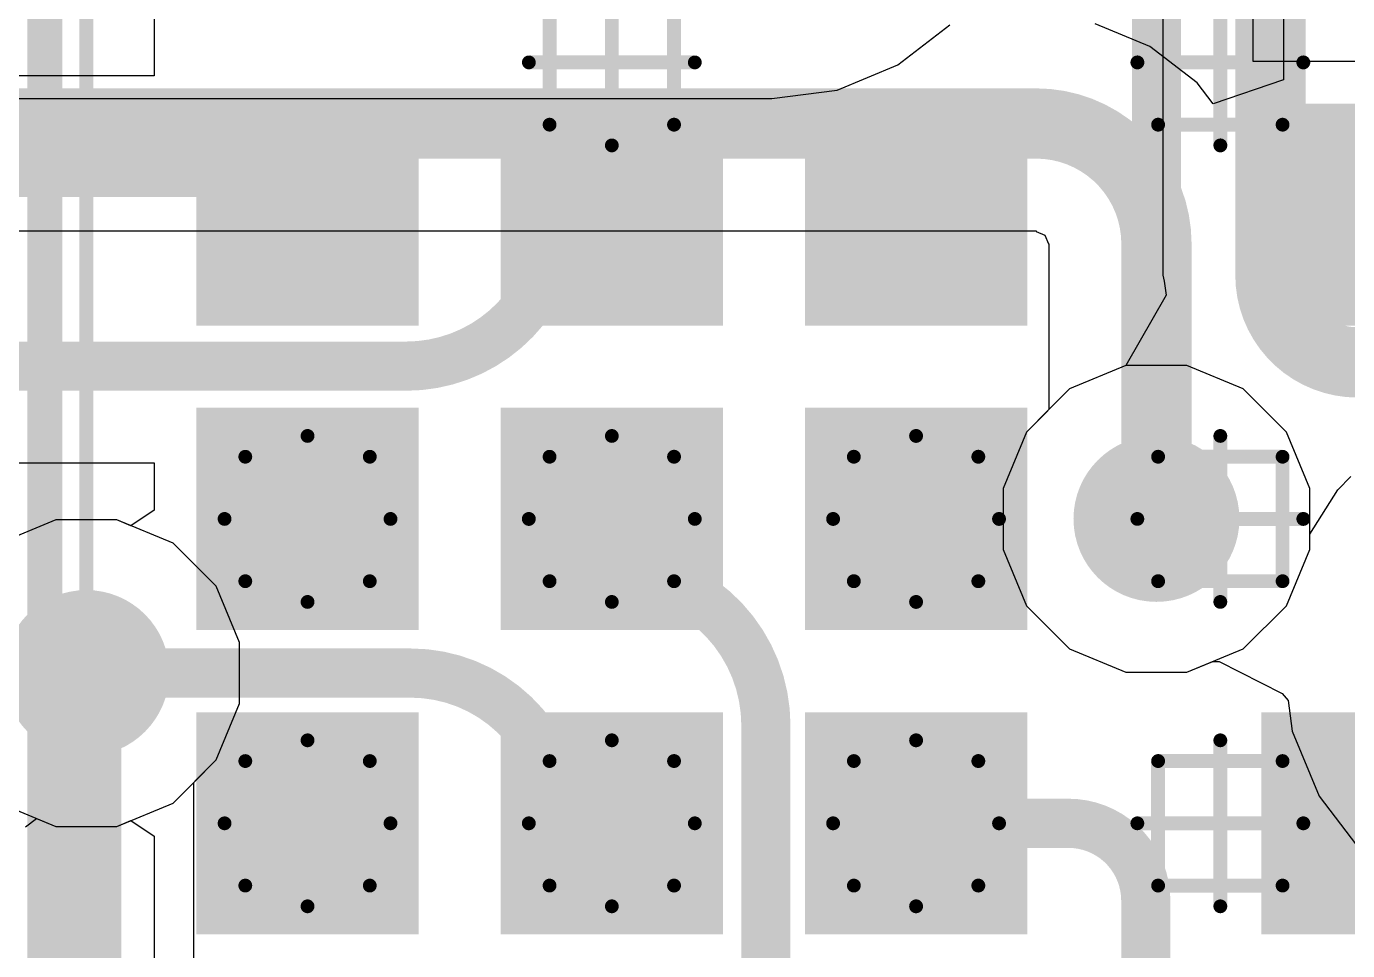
# Model space of a CAD drawing. Header units: inches. Extents: x -0.01 to 2.44, y -0.01 to 2.26.
# Drawn here: x 1.5567 to 1.7447, y 0.2133 to 0.3448 of the extents above; entities that cross this region are included whole.
import ezdxf

# ---------------------------------------------------------------- set-up
doc = ezdxf.new("R2010")
doc.units = ezdxf.units.IN
doc.header["$MEASUREMENT"] = 0
for name, color, linetype in [('Bottom Layer', 5, 'Continuous'), ('GROUND', 16, 'Continuous'), ('POWER', 76, 'Continuous'), ('SIGNAL1', 90, 'Continuous'), ('SIGNAL2', 156, 'Continuous'), ('Top 3D Body', 76, 'Continuous'), ('Top Assembly', 56, 'Continuous'), ('Top Component Center', 56, 'Continuous'), ('Top Layer', 1, 'Continuous'), ('Top Overlay', 2, 'Continuous'), ('Top Paste', 8, 'Continuous'), ('Top Solder', 216, 'Continuous'), ('Via Holes', 16, 'Continuous')]:
    doc.layers.add(name, color=color, linetype=linetype)

# ---------------------------------------------------------------- blocks, each defined once
blk = doc.blocks.new('NORA_B120_00B_28')
at = {"layer": 'Top Layer'}
for points in [[(0.03346, 0.11811), (0.00984, 0.11811), (0.00984, 0.14173), (0.03346, 0.14173)], [(0.09843, 0.11811), (0.0748, 0.11811), (0.0748, 0.14173), (0.09843, 0.14173)], [(0.14173, 0.11811), (0.11811, 0.11811), (0.11811, 0.14173), (0.14173, 0.14173)], [(0.18504, 0.11811), (0.16142, 0.11811), (0.16142, 0.14173), (0.18504, 0.14173)], [(0.09843, 0.0748), (0.0748, 0.0748), (0.0748, 0.09843), (0.09843, 0.09843)], [(0.14173, 0.0748), (0.11811, 0.0748), (0.11811, 0.09843), (0.14173, 0.09843)], [(0.18504, 0.0748), (0.16142, 0.0748), (0.16142, 0.09843), (0.18504, 0.09843)], [(0.03346, 0.0315), (0.00984, 0.0315), (0.00984, 0.05512), (0.03346, 0.05512)], [(0.09843, 0.0315), (0.0748, 0.0315), (0.0748, 0.05512), (0.09843, 0.05512)], [(0.14173, 0.0315), (0.11811, 0.0315), (0.11811, 0.05512), (0.14173, 0.05512)], [(0.18504, 0.0315), (0.16142, 0.0315), (0.16142, 0.05512), (0.18504, 0.05512)]]:
    blk.add_hatch(color=1, dxfattribs=at).paths.add_polyline_path(points)
at = {"layer": 'Top Paste'}
for points in [[(0.03346, 0.11811), (0.00984, 0.11811), (0.00984, 0.14173), (0.03346, 0.14173)], [(0.09843, 0.11811), (0.0748, 0.11811), (0.0748, 0.14173), (0.09843, 0.14173)], [(0.14173, 0.11811), (0.11811, 0.11811), (0.11811, 0.14173), (0.14173, 0.14173)], [(0.18504, 0.11811), (0.16142, 0.11811), (0.16142, 0.14173), (0.18504, 0.14173)], [(0.09843, 0.0748), (0.0748, 0.0748), (0.0748, 0.09843), (0.09843, 0.09843)], [(0.14173, 0.0748), (0.11811, 0.0748), (0.11811, 0.09843), (0.14173, 0.09843)], [(0.18504, 0.0748), (0.16142, 0.0748), (0.16142, 0.09843), (0.18504, 0.09843)], [(0.03346, 0.0315), (0.00984, 0.0315), (0.00984, 0.05512), (0.03346, 0.05512)], [(0.09843, 0.0315), (0.0748, 0.0315), (0.0748, 0.05512), (0.09843, 0.05512)], [(0.14173, 0.0315), (0.11811, 0.0315), (0.11811, 0.05512), (0.14173, 0.05512)], [(0.18504, 0.0315), (0.16142, 0.0315), (0.16142, 0.05512), (0.18504, 0.05512)]]:
    blk.add_hatch(color=8, dxfattribs=at).paths.add_polyline_path(points)
at = {"layer": 'Top Solder'}
for points in [[(0.03746, 0.11411), (0.00584, 0.11411), (0.00584, 0.14573), (0.03746, 0.14573)], [(0.10243, 0.11411), (0.0708, 0.11411), (0.0708, 0.14573), (0.10243, 0.14573)], [(0.14573, 0.11411), (0.11411, 0.11411), (0.11411, 0.14573), (0.14573, 0.14573)], [(0.18904, 0.11411), (0.15742, 0.11411), (0.15742, 0.14573), (0.18904, 0.14573)], [(0.10243, 0.0708), (0.0708, 0.0708), (0.0708, 0.10243), (0.10243, 0.10243)], [(0.14573, 0.0708), (0.11411, 0.0708), (0.11411, 0.10243), (0.14573, 0.10243)], [(0.18904, 0.0708), (0.15742, 0.0708), (0.15742, 0.10243), (0.18904, 0.10243)], [(0.03746, 0.0275), (0.00584, 0.0275), (0.00584, 0.05912), (0.03746, 0.05912)], [(0.10243, 0.0275), (0.0708, 0.0275), (0.0708, 0.05912), (0.10243, 0.05912)], [(0.14573, 0.0275), (0.11411, 0.0275), (0.11411, 0.05912), (0.14573, 0.05912)], [(0.18904, 0.0275), (0.15742, 0.0275), (0.15742, 0.05912), (0.18904, 0.05912)]]:
    blk.add_hatch(color=216, dxfattribs=at).paths.add_polyline_path(points)
at = {"layer": 'Top 3D Body'}
blk.add_lwpolyline([(0.20472, 0.31693, 0.00197, 0.00197, 0), (0.20472, -0.24606, 0.00197, 0.00197, 0)], format="xyseb", dxfattribs=at)
at = {"layer": 'Top Assembly'}
for points in [[(0.05217, 0.13878, 0.00197, 0.00197, 0), (0.03445, 0.13878, 0.00197, 0.00197, 0)], [(0.03445, 0.13878, 0.00197, 0.00197, 0), (0.03445, 0.12106, 0.00197, 0.00197, 0)], [(0.05217, 0.13878, 0.00197, 0.00197, 0), (0.05217, 0.12106, 0.00197, 0.00197, 0)], [(0.09547, 0.13878, 0.00197, 0.00197, 0), (0.07776, 0.13878, 0.00197, 0.00197, 0)], [(0.07776, 0.13878, 0.00197, 0.00197, 0), (0.07776, 0.12106, 0.00197, 0.00197, 0)], [(0.09547, 0.13878, 0.00197, 0.00197, 0), (0.09547, 0.12106, 0.00197, 0.00197, 0)], [(0.12106, 0.13878, 0.00197, 0.00197, 0), (0.12106, 0.12106, 0.00197, 0.00197, 0)], [(0.13878, 0.13878, 0.00197, 0.00197, 0), (0.12106, 0.13878, 0.00197, 0.00197, 0)], [(0.13878, 0.13878, 0.00197, 0.00197, 0), (0.13878, 0.12106, 0.00197, 0.00197, 0)], [(0.16437, 0.13878, 0.00197, 0.00197, 0), (0.16437, 0.12106, 0.00197, 0.00197, 0)], [(0.18209, 0.13878, 0.00197, 0.00197, 0), (0.16437, 0.13878, 0.00197, 0.00197, 0)], [(0.18209, 0.13878, 0.00197, 0.00197, 0), (0.18209, 0.12106, 0.00197, 0.00197, 0)], [(0.05217, 0.12106, 0.00197, 0.00197, 0), (0.03445, 0.12106, 0.00197, 0.00197, 0)], [(0.09547, 0.12106, 0.00197, 0.00197, 0), (0.07776, 0.12106, 0.00197, 0.00197, 0)], [(0.13878, 0.12106, 0.00197, 0.00197, 0), (0.12106, 0.12106, 0.00197, 0.00197, 0)], [(0.18209, 0.12106, 0.00197, 0.00197, 0), (0.16437, 0.12106, 0.00197, 0.00197, 0)], [(0.03445, 0.09547, 0.00197, 0.00197, 0), (0.03445, 0.07776, 0.00197, 0.00197, 0)], [(0.05217, 0.09547, 0.00197, 0.00197, 0), (0.03445, 0.09547, 0.00197, 0.00197, 0)], [(0.05217, 0.09547, 0.00197, 0.00197, 0), (0.05217, 0.07776, 0.00197, 0.00197, 0)], [(0.09547, 0.09547, 0.00197, 0.00197, 0), (0.07776, 0.09547, 0.00197, 0.00197, 0)], [(0.07776, 0.09547, 0.00197, 0.00197, 0), (0.07776, 0.07776, 0.00197, 0.00197, 0)], [(0.09547, 0.09547, 0.00197, 0.00197, 0), (0.09547, 0.07776, 0.00197, 0.00197, 0)], [(0.12106, 0.09547, 0.00197, 0.00197, 0), (0.12106, 0.07776, 0.00197, 0.00197, 0)], [(0.13878, 0.09547, 0.00197, 0.00197, 0), (0.12106, 0.09547, 0.00197, 0.00197, 0)], [(0.13878, 0.09547, 0.00197, 0.00197, 0), (0.13878, 0.07776, 0.00197, 0.00197, 0)], [(0.18209, 0.09547, 0.00197, 0.00197, 0), (0.16437, 0.09547, 0.00197, 0.00197, 0)], [(0.16437, 0.09547, 0.00197, 0.00197, 0), (0.16437, 0.07776, 0.00197, 0.00197, 0)], [(0.18209, 0.09547, 0.00197, 0.00197, 0), (0.18209, 0.07776, 0.00197, 0.00197, 0)], [(0.05217, 0.07776, 0.00197, 0.00197, 0), (0.03445, 0.07776, 0.00197, 0.00197, 0)], [(0.09547, 0.07776, 0.00197, 0.00197, 0), (0.07776, 0.07776, 0.00197, 0.00197, 0)], [(0.13878, 0.07776, 0.00197, 0.00197, 0), (0.12106, 0.07776, 0.00197, 0.00197, 0)], [(0.18209, 0.07776, 0.00197, 0.00197, 0), (0.16437, 0.07776, 0.00197, 0.00197, 0)], [(0.03445, 0.03051, 0.00197, 0.00197, 0), (0.03445, 0.01279, 0.00197, 0.00197, 0)], [(0.05217, 0.03051, 0.00197, 0.00197, 0), (0.03445, 0.03051, 0.00197, 0.00197, 0)], [(0.05217, 0.03051, 0.00197, 0.00197, 0), (0.05217, 0.01279, 0.00197, 0.00197, 0)], [(0.12106, 0.03051, 0.00197, 0.00197, 0), (0.12106, 0.01279, 0.00197, 0.00197, 0)], [(0.13878, 0.03051, 0.00197, 0.00197, 0), (0.12106, 0.03051, 0.00197, 0.00197, 0)], [(0.13878, 0.03051, 0.00197, 0.00197, 0), (0.13878, 0.01279, 0.00197, 0.00197, 0)]]:
    blk.add_lwpolyline(points, format="xyseb", dxfattribs=at)
for points in [[(0.03396, 0.13878, 0.000984, 0.000984, 1), (0.03494, 0.13878, 0.000984, 0.000984, 1)], [(0.03396, 0.13878, 0.000984, 0.000984, 1), (0.03494, 0.13878, 0.000984, 0.000984, 1)], [(0.05167, 0.13878, 0.000984, 0.000984, 1), (0.05266, 0.13878, 0.000984, 0.000984, 1)], [(0.05167, 0.13878, 0.000984, 0.000984, 1), (0.05266, 0.13878, 0.000984, 0.000984, 1)], [(0.07726, 0.13878, 0.000984, 0.000984, 1), (0.07825, 0.13878, 0.000984, 0.000984, 1)], [(0.07726, 0.13878, 0.000984, 0.000984, 1), (0.07825, 0.13878, 0.000984, 0.000984, 1)], [(0.09498, 0.13878, 0.000984, 0.000984, 1), (0.09596, 0.13878, 0.000984, 0.000984, 1)], [(0.09498, 0.13878, 0.000984, 0.000984, 1), (0.09596, 0.13878, 0.000984, 0.000984, 1)], [(0.12057, 0.13878, 0.000984, 0.000984, 1), (0.12156, 0.13878, 0.000984, 0.000984, 1)], [(0.12057, 0.13878, 0.000984, 0.000984, 1), (0.12156, 0.13878, 0.000984, 0.000984, 1)], [(0.13829, 0.13878, 0.000984, 0.000984, 1), (0.13927, 0.13878, 0.000984, 0.000984, 1)], [(0.13829, 0.13878, 0.000984, 0.000984, 1), (0.13927, 0.13878, 0.000984, 0.000984, 1)], [(0.16388, 0.13878, 0.000984, 0.000984, 1), (0.16486, 0.13878, 0.000984, 0.000984, 1)], [(0.16388, 0.13878, 0.000984, 0.000984, 1), (0.16486, 0.13878, 0.000984, 0.000984, 1)], [(0.1816, 0.13878, 0.000984, 0.000984, 1), (0.18258, 0.13878, 0.000984, 0.000984, 1)], [(0.1816, 0.13878, 0.000984, 0.000984, 1), (0.18258, 0.13878, 0.000984, 0.000984, 1)], [(0.03396, 0.12106, 0.000984, 0.000984, 1), (0.03494, 0.12106, 0.000984, 0.000984, 1)], [(0.03396, 0.12106, 0.000984, 0.000984, 1), (0.03494, 0.12106, 0.000984, 0.000984, 1)], [(0.05167, 0.12106, 0.000984, 0.000984, 1), (0.05266, 0.12106, 0.000984, 0.000984, 1)], [(0.05167, 0.12106, 0.000984, 0.000984, 1), (0.05266, 0.12106, 0.000984, 0.000984, 1)], [(0.07726, 0.12106, 0.000984, 0.000984, 1), (0.07825, 0.12106, 0.000984, 0.000984, 1)], [(0.07726, 0.12106, 0.000984, 0.000984, 1), (0.07825, 0.12106, 0.000984, 0.000984, 1)], [(0.09498, 0.12106, 0.000984, 0.000984, 1), (0.09596, 0.12106, 0.000984, 0.000984, 1)], [(0.09498, 0.12106, 0.000984, 0.000984, 1), (0.09596, 0.12106, 0.000984, 0.000984, 1)], [(0.12057, 0.12106, 0.000984, 0.000984, 1), (0.12156, 0.12106, 0.000984, 0.000984, 1)], [(0.12057, 0.12106, 0.000984, 0.000984, 1), (0.12156, 0.12106, 0.000984, 0.000984, 1)], [(0.13829, 0.12106, 0.000984, 0.000984, 1), (0.13927, 0.12106, 0.000984, 0.000984, 1)], [(0.13829, 0.12106, 0.000984, 0.000984, 1), (0.13927, 0.12106, 0.000984, 0.000984, 1)], [(0.16388, 0.12106, 0.000984, 0.000984, 1), (0.16486, 0.12106, 0.000984, 0.000984, 1)], [(0.16388, 0.12106, 0.000984, 0.000984, 1), (0.16486, 0.12106, 0.000984, 0.000984, 1)], [(0.1816, 0.12106, 0.000984, 0.000984, 1), (0.18258, 0.12106, 0.000984, 0.000984, 1)], [(0.1816, 0.12106, 0.000984, 0.000984, 1), (0.18258, 0.12106, 0.000984, 0.000984, 1)], [(0.03396, 0.09547, 0.000984, 0.000984, 1), (0.03494, 0.09547, 0.000984, 0.000984, 1)], [(0.03396, 0.09547, 0.000984, 0.000984, 1), (0.03494, 0.09547, 0.000984, 0.000984, 1)], [(0.05167, 0.09547, 0.000984, 0.000984, 1), (0.05266, 0.09547, 0.000984, 0.000984, 1)], [(0.05167, 0.09547, 0.000984, 0.000984, 1), (0.05266, 0.09547, 0.000984, 0.000984, 1)], [(0.07726, 0.09547, 0.000984, 0.000984, 1), (0.07825, 0.09547, 0.000984, 0.000984, 1)], [(0.07726, 0.09547, 0.000984, 0.000984, 1), (0.07825, 0.09547, 0.000984, 0.000984, 1)], [(0.09498, 0.09547, 0.000984, 0.000984, 1), (0.09597, 0.09547, 0.000984, 0.000984, 1)], [(0.09498, 0.09547, 0.000984, 0.000984, 1), (0.09597, 0.09547, 0.000984, 0.000984, 1)], [(0.12057, 0.09547, 0.000984, 0.000984, 1), (0.12156, 0.09547, 0.000984, 0.000984, 1)], [(0.12057, 0.09547, 0.000984, 0.000984, 1), (0.12156, 0.09547, 0.000984, 0.000984, 1)], [(0.13829, 0.09547, 0.000984, 0.000984, 1), (0.13927, 0.09547, 0.000984, 0.000984, 1)], [(0.13829, 0.09547, 0.000984, 0.000984, 1), (0.13927, 0.09547, 0.000984, 0.000984, 1)], [(0.16388, 0.09547, 0.000984, 0.000984, 1), (0.16486, 0.09547, 0.000984, 0.000984, 1)], [(0.16388, 0.09547, 0.000984, 0.000984, 1), (0.16486, 0.09547, 0.000984, 0.000984, 1)], [(0.1816, 0.09547, 0.000984, 0.000984, 1), (0.18258, 0.09547, 0.000984, 0.000984, 1)], [(0.1816, 0.09547, 0.000984, 0.000984, 1), (0.18258, 0.09547, 0.000984, 0.000984, 1)], [(0.03396, 0.07776, 0.000984, 0.000984, 1), (0.03494, 0.07776, 0.000984, 0.000984, 1)], [(0.03396, 0.07776, 0.000984, 0.000984, 1), (0.03494, 0.07776, 0.000984, 0.000984, 1)], [(0.05167, 0.07776, 0.000984, 0.000984, 1), (0.05266, 0.07776, 0.000984, 0.000984, 1)], [(0.05167, 0.07776, 0.000984, 0.000984, 1), (0.05266, 0.07776, 0.000984, 0.000984, 1)], [(0.07726, 0.07776, 0.000984, 0.000984, 1), (0.07825, 0.07776, 0.000984, 0.000984, 1)], [(0.07726, 0.07776, 0.000984, 0.000984, 1), (0.07825, 0.07776, 0.000984, 0.000984, 1)], [(0.09498, 0.07776, 0.000984, 0.000984, 1), (0.09597, 0.07776, 0.000984, 0.000984, 1)], [(0.09498, 0.07776, 0.000984, 0.000984, 1), (0.09597, 0.07776, 0.000984, 0.000984, 1)], [(0.12057, 0.07776, 0.000984, 0.000984, 1), (0.12156, 0.07776, 0.000984, 0.000984, 1)], [(0.12057, 0.07776, 0.000984, 0.000984, 1), (0.12156, 0.07776, 0.000984, 0.000984, 1)], [(0.13829, 0.07776, 0.000984, 0.000984, 1), (0.13927, 0.07776, 0.000984, 0.000984, 1)], [(0.13829, 0.07776, 0.000984, 0.000984, 1), (0.13927, 0.07776, 0.000984, 0.000984, 1)], [(0.16388, 0.07776, 0.000984, 0.000984, 1), (0.16486, 0.07776, 0.000984, 0.000984, 1)], [(0.16388, 0.07776, 0.000984, 0.000984, 1), (0.16486, 0.07776, 0.000984, 0.000984, 1)], [(0.1816, 0.07776, 0.000984, 0.000984, 1), (0.18258, 0.07776, 0.000984, 0.000984, 1)], [(0.1816, 0.07776, 0.000984, 0.000984, 1), (0.18258, 0.07776, 0.000984, 0.000984, 1)], [(0.03396, 0.03051, 0.000984, 0.000984, 1), (0.03494, 0.03051, 0.000984, 0.000984, 1)], [(0.03396, 0.03051, 0.000984, 0.000984, 1), (0.03494, 0.03051, 0.000984, 0.000984, 1)], [(0.05167, 0.03051, 0.000984, 0.000984, 1), (0.05266, 0.03051, 0.000984, 0.000984, 1)], [(0.05167, 0.03051, 0.000984, 0.000984, 1), (0.05266, 0.03051, 0.000984, 0.000984, 1)], [(0.12057, 0.03051, 0.000984, 0.000984, 1), (0.12156, 0.03051, 0.000984, 0.000984, 1)], [(0.12057, 0.03051, 0.000984, 0.000984, 1), (0.12156, 0.03051, 0.000984, 0.000984, 1)], [(0.13829, 0.03051, 0.000984, 0.000984, 1), (0.13927, 0.03051, 0.000984, 0.000984, 1)], [(0.13829, 0.03051, 0.000984, 0.000984, 1), (0.13927, 0.03051, 0.000984, 0.000984, 1)]]:
    blk.add_lwpolyline(points, format="xyseb", close=True, dxfattribs=at)
at = {"layer": 'Top Component Center'}
for points in [[(0.04331, 0.14173, 0.00197, 0.00197, 0), (0.04331, 0.11811, 0.00197, 0.00197, 0)], [(0.08661, 0.14173, 0.00197, 0.00197, 0), (0.08661, 0.11811, 0.00197, 0.00197, 0)], [(0.12992, 0.14173, 0.00197, 0.00197, 0), (0.12992, 0.11811, 0.00197, 0.00197, 0)], [(0.17323, 0.14173, 0.00197, 0.00197, 0), (0.17323, 0.11811, 0.00197, 0.00197, 0)], [(0.03445, 0.13878, 0.00197, 0.00197, 0), (0.03445, 0.12106, 0.00197, 0.00197, 0)], [(0.05217, 0.13878, 0.00197, 0.00197, 0), (0.03445, 0.13878, 0.00197, 0.00197, 0)], [(0.05217, 0.13878, 0.00197, 0.00197, 0), (0.05217, 0.12106, 0.00197, 0.00197, 0)], [(0.07776, 0.13878, 0.00197, 0.00197, 0), (0.07776, 0.12106, 0.00197, 0.00197, 0)], [(0.09547, 0.13878, 0.00197, 0.00197, 0), (0.07776, 0.13878, 0.00197, 0.00197, 0)], [(0.09547, 0.13878, 0.00197, 0.00197, 0), (0.09547, 0.12106, 0.00197, 0.00197, 0)], [(0.12106, 0.13878, 0.00197, 0.00197, 0), (0.12106, 0.12106, 0.00197, 0.00197, 0)], [(0.13878, 0.13878, 0.00197, 0.00197, 0), (0.12106, 0.13878, 0.00197, 0.00197, 0)], [(0.13878, 0.13878, 0.00197, 0.00197, 0), (0.13878, 0.12106, 0.00197, 0.00197, 0)], [(0.18209, 0.13878, 0.00197, 0.00197, 0), (0.16437, 0.13878, 0.00197, 0.00197, 0)], [(0.16437, 0.13878, 0.00197, 0.00197, 0), (0.16437, 0.12106, 0.00197, 0.00197, 0)], [(0.18209, 0.13878, 0.00197, 0.00197, 0), (0.18209, 0.12106, 0.00197, 0.00197, 0)], [(0.05512, 0.12992, 0.00197, 0.00197, 0), (0.0315, 0.12992, 0.00197, 0.00197, 0)], [(0.09843, 0.12992, 0.00197, 0.00197, 0), (0.0748, 0.12992, 0.00197, 0.00197, 0)], [(0.14173, 0.12992, 0.00197, 0.00197, 0), (0.11811, 0.12992, 0.00197, 0.00197, 0)], [(0.18504, 0.12992, 0.00197, 0.00197, 0), (0.16142, 0.12992, 0.00197, 0.00197, 0)], [(0.05217, 0.12106, 0.00197, 0.00197, 0), (0.03445, 0.12106, 0.00197, 0.00197, 0)], [(0.09547, 0.12106, 0.00197, 0.00197, 0), (0.07776, 0.12106, 0.00197, 0.00197, 0)], [(0.13878, 0.12106, 0.00197, 0.00197, 0), (0.12106, 0.12106, 0.00197, 0.00197, 0)], [(0.18209, 0.12106, 0.00197, 0.00197, 0), (0.16437, 0.12106, 0.00197, 0.00197, 0)], [(0.04331, 0.09842, 0.00197, 0.00197, 0), (0.04331, 0.0748, 0.00197, 0.00197, 0)], [(0.08661, 0.09842, 0.00197, 0.00197, 0), (0.08661, 0.0748, 0.00197, 0.00197, 0)], [(0.12992, 0.09842, 0.00197, 0.00197, 0), (0.12992, 0.0748, 0.00197, 0.00197, 0)], [(0.17323, 0.09842, 0.00197, 0.00197, 0), (0.17323, 0.0748, 0.00197, 0.00197, 0)], [(0.03445, 0.09547, 0.00197, 0.00197, 0), (0.03445, 0.07776, 0.00197, 0.00197, 0)], [(0.05217, 0.09547, 0.00197, 0.00197, 0), (0.03445, 0.09547, 0.00197, 0.00197, 0)], [(0.05217, 0.09547, 0.00197, 0.00197, 0), (0.05217, 0.07776, 0.00197, 0.00197, 0)], [(0.07776, 0.09547, 0.00197, 0.00197, 0), (0.07776, 0.07776, 0.00197, 0.00197, 0)], [(0.09547, 0.09547, 0.00197, 0.00197, 0), (0.07776, 0.09547, 0.00197, 0.00197, 0)], [(0.09547, 0.09547, 0.00197, 0.00197, 0), (0.09547, 0.07776, 0.00197, 0.00197, 0)], [(0.12106, 0.09547, 0.00197, 0.00197, 0), (0.12106, 0.07776, 0.00197, 0.00197, 0)], [(0.13878, 0.09547, 0.00197, 0.00197, 0), (0.12106, 0.09547, 0.00197, 0.00197, 0)], [(0.13878, 0.09547, 0.00197, 0.00197, 0), (0.13878, 0.07776, 0.00197, 0.00197, 0)], [(0.16437, 0.09547, 0.00197, 0.00197, 0), (0.16437, 0.07776, 0.00197, 0.00197, 0)], [(0.18209, 0.09547, 0.00197, 0.00197, 0), (0.16437, 0.09547, 0.00197, 0.00197, 0)], [(0.18209, 0.09547, 0.00197, 0.00197, 0), (0.18209, 0.07776, 0.00197, 0.00197, 0)], [(0.05512, 0.08661, 0.00197, 0.00197, 0), (0.0315, 0.08661, 0.00197, 0.00197, 0)], [(0.09843, 0.08661, 0.00197, 0.00197, 0), (0.0748, 0.08661, 0.00197, 0.00197, 0)], [(0.14173, 0.08661, 0.00197, 0.00197, 0), (0.11811, 0.08661, 0.00197, 0.00197, 0)], [(0.18504, 0.08661, 0.00197, 0.00197, 0), (0.16142, 0.08661, 0.00197, 0.00197, 0)], [(0.05217, 0.07776, 0.00197, 0.00197, 0), (0.03445, 0.07776, 0.00197, 0.00197, 0)], [(0.09547, 0.07776, 0.00197, 0.00197, 0), (0.07776, 0.07776, 0.00197, 0.00197, 0)], [(0.13878, 0.07776, 0.00197, 0.00197, 0), (0.12106, 0.07776, 0.00197, 0.00197, 0)], [(0.18209, 0.07776, 0.00197, 0.00197, 0), (0.16437, 0.07776, 0.00197, 0.00197, 0)], [(0.04331, 0.03346, 0.00197, 0.00197, 0), (0.04331, 0.00984, 0.00197, 0.00197, 0)], [(0.12992, 0.03346, 0.00197, 0.00197, 0), (0.12992, 0.00984, 0.00197, 0.00197, 0)], [(0.03445, 0.03051, 0.00197, 0.00197, 0), (0.03445, 0.01279, 0.00197, 0.00197, 0)], [(0.05216, 0.03051, 0.00197, 0.00197, 0), (0.03445, 0.03051, 0.00197, 0.00197, 0)], [(0.05216, 0.03051, 0.00197, 0.00197, 0), (0.05216, 0.01279, 0.00197, 0.00197, 0)], [(0.12106, 0.03051, 0.00197, 0.00197, 0), (0.12106, 0.01279, 0.00197, 0.00197, 0)], [(0.13878, 0.03051, 0.00197, 0.00197, 0), (0.12106, 0.03051, 0.00197, 0.00197, 0)], [(0.13878, 0.03051, 0.00197, 0.00197, 0), (0.13878, 0.01279, 0.00197, 0.00197, 0)], [(0.05512, 0.02165, 0.00197, 0.00197, 0), (0.03149, 0.02165, 0.00197, 0.00197, 0)], [(0.14173, 0.02165, 0.00197, 0.00197, 0), (0.11811, 0.02165, 0.00197, 0.00197, 0)]]:
    blk.add_lwpolyline(points, format="xyseb", dxfattribs=at)
for points in [[(0.04282, 0.14173, 0.000984, 0.000984, 1), (0.0438, 0.14173, 0.000984, 0.000984, 1)], [(0.08612, 0.14173, 0.000984, 0.000984, 1), (0.08711, 0.14173, 0.000984, 0.000984, 1)], [(0.12943, 0.14173, 0.000984, 0.000984, 1), (0.13041, 0.14173, 0.000984, 0.000984, 1)], [(0.17274, 0.14173, 0.000984, 0.000984, 1), (0.17372, 0.14173, 0.000984, 0.000984, 1)], [(0.03396, 0.13878, 0.000984, 0.000984, 1), (0.03494, 0.13878, 0.000984, 0.000984, 1)], [(0.03396, 0.13878, 0.000984, 0.000984, 1), (0.03494, 0.13878, 0.000984, 0.000984, 1)], [(0.05167, 0.13878, 0.000984, 0.000984, 1), (0.05266, 0.13878, 0.000984, 0.000984, 1)], [(0.05167, 0.13878, 0.000984, 0.000984, 1), (0.05266, 0.13878, 0.000984, 0.000984, 1)], [(0.07726, 0.13878, 0.000984, 0.000984, 1), (0.07825, 0.13878, 0.000984, 0.000984, 1)], [(0.07726, 0.13878, 0.000984, 0.000984, 1), (0.07825, 0.13878, 0.000984, 0.000984, 1)], [(0.09498, 0.13878, 0.000984, 0.000984, 1), (0.09596, 0.13878, 0.000984, 0.000984, 1)], [(0.09498, 0.13878, 0.000984, 0.000984, 1), (0.09596, 0.13878, 0.000984, 0.000984, 1)], [(0.12057, 0.13878, 0.000984, 0.000984, 1), (0.12156, 0.13878, 0.000984, 0.000984, 1)], [(0.12057, 0.13878, 0.000984, 0.000984, 1), (0.12156, 0.13878, 0.000984, 0.000984, 1)], [(0.13829, 0.13878, 0.000984, 0.000984, 1), (0.13927, 0.13878, 0.000984, 0.000984, 1)], [(0.13829, 0.13878, 0.000984, 0.000984, 1), (0.13927, 0.13878, 0.000984, 0.000984, 1)], [(0.16388, 0.13878, 0.000984, 0.000984, 1), (0.16486, 0.13878, 0.000984, 0.000984, 1)], [(0.16388, 0.13878, 0.000984, 0.000984, 1), (0.16486, 0.13878, 0.000984, 0.000984, 1)], [(0.1816, 0.13878, 0.000984, 0.000984, 1), (0.18258, 0.13878, 0.000984, 0.000984, 1)], [(0.1816, 0.13878, 0.000984, 0.000984, 1), (0.18258, 0.13878, 0.000984, 0.000984, 1)], [(0.031, 0.12992, 0.000984, 0.000984, 1), (0.03199, 0.12992, 0.000984, 0.000984, 1)], [(0.05463, 0.12992, 0.000984, 0.000984, 1), (0.05561, 0.12992, 0.000984, 0.000984, 1)], [(0.07431, 0.12992, 0.000984, 0.000984, 1), (0.0753, 0.12992, 0.000984, 0.000984, 1)], [(0.09793, 0.12992, 0.000984, 0.000984, 1), (0.09892, 0.12992, 0.000984, 0.000984, 1)], [(0.11762, 0.12992, 0.000984, 0.000984, 1), (0.1186, 0.12992, 0.000984, 0.000984, 1)], [(0.14124, 0.12992, 0.000984, 0.000984, 1), (0.14223, 0.12992, 0.000984, 0.000984, 1)], [(0.16093, 0.12992, 0.000984, 0.000984, 1), (0.16191, 0.12992, 0.000984, 0.000984, 1)], [(0.18455, 0.12992, 0.000984, 0.000984, 1), (0.18553, 0.12992, 0.000984, 0.000984, 1)], [(0.03396, 0.12106, 0.000984, 0.000984, 1), (0.03494, 0.12106, 0.000984, 0.000984, 1)], [(0.03396, 0.12106, 0.000984, 0.000984, 1), (0.03494, 0.12106, 0.000984, 0.000984, 1)], [(0.05167, 0.12106, 0.000984, 0.000984, 1), (0.05266, 0.12106, 0.000984, 0.000984, 1)], [(0.05167, 0.12106, 0.000984, 0.000984, 1), (0.05266, 0.12106, 0.000984, 0.000984, 1)], [(0.07726, 0.12106, 0.000984, 0.000984, 1), (0.07825, 0.12106, 0.000984, 0.000984, 1)], [(0.07726, 0.12106, 0.000984, 0.000984, 1), (0.07825, 0.12106, 0.000984, 0.000984, 1)], [(0.09498, 0.12106, 0.000984, 0.000984, 1), (0.09596, 0.12106, 0.000984, 0.000984, 1)], [(0.09498, 0.12106, 0.000984, 0.000984, 1), (0.09596, 0.12106, 0.000984, 0.000984, 1)], [(0.12057, 0.12106, 0.000984, 0.000984, 1), (0.12156, 0.12106, 0.000984, 0.000984, 1)], [(0.12057, 0.12106, 0.000984, 0.000984, 1), (0.12156, 0.12106, 0.000984, 0.000984, 1)], [(0.13829, 0.12106, 0.000984, 0.000984, 1), (0.13927, 0.12106, 0.000984, 0.000984, 1)], [(0.13829, 0.12106, 0.000984, 0.000984, 1), (0.13927, 0.12106, 0.000984, 0.000984, 1)], [(0.16388, 0.12106, 0.000984, 0.000984, 1), (0.16486, 0.12106, 0.000984, 0.000984, 1)], [(0.16388, 0.12106, 0.000984, 0.000984, 1), (0.16486, 0.12106, 0.000984, 0.000984, 1)], [(0.1816, 0.12106, 0.000984, 0.000984, 1), (0.18258, 0.12106, 0.000984, 0.000984, 1)], [(0.1816, 0.12106, 0.000984, 0.000984, 1), (0.18258, 0.12106, 0.000984, 0.000984, 1)], [(0.04282, 0.11811, 0.000984, 0.000984, 1), (0.0438, 0.11811, 0.000984, 0.000984, 1)], [(0.08612, 0.11811, 0.000984, 0.000984, 1), (0.08711, 0.11811, 0.000984, 0.000984, 1)], [(0.12943, 0.11811, 0.000984, 0.000984, 1), (0.13041, 0.11811, 0.000984, 0.000984, 1)], [(0.17274, 0.11811, 0.000984, 0.000984, 1), (0.17372, 0.11811, 0.000984, 0.000984, 1)], [(0.04282, 0.09842, 0.000984, 0.000984, 1), (0.0438, 0.09842, 0.000984, 0.000984, 1)], [(0.08612, 0.09842, 0.000984, 0.000984, 1), (0.08711, 0.09842, 0.000984, 0.000984, 1)], [(0.12943, 0.09842, 0.000984, 0.000984, 1), (0.13041, 0.09842, 0.000984, 0.000984, 1)], [(0.17274, 0.09842, 0.000984, 0.000984, 1), (0.17372, 0.09842, 0.000984, 0.000984, 1)], [(0.03396, 0.09547, 0.000984, 0.000984, 1), (0.03494, 0.09547, 0.000984, 0.000984, 1)], [(0.03396, 0.09547, 0.000984, 0.000984, 1), (0.03494, 0.09547, 0.000984, 0.000984, 1)], [(0.05167, 0.09547, 0.000984, 0.000984, 1), (0.05266, 0.09547, 0.000984, 0.000984, 1)], [(0.05167, 0.09547, 0.000984, 0.000984, 1), (0.05266, 0.09547, 0.000984, 0.000984, 1)], [(0.07726, 0.09547, 0.000984, 0.000984, 1), (0.07825, 0.09547, 0.000984, 0.000984, 1)], [(0.07726, 0.09547, 0.000984, 0.000984, 1), (0.07825, 0.09547, 0.000984, 0.000984, 1)], [(0.09498, 0.09547, 0.000984, 0.000984, 1), (0.09597, 0.09547, 0.000984, 0.000984, 1)], [(0.09498, 0.09547, 0.000984, 0.000984, 1), (0.09597, 0.09547, 0.000984, 0.000984, 1)], [(0.12057, 0.09547, 0.000984, 0.000984, 1), (0.12156, 0.09547, 0.000984, 0.000984, 1)], [(0.12057, 0.09547, 0.000984, 0.000984, 1), (0.12156, 0.09547, 0.000984, 0.000984, 1)], [(0.13829, 0.09547, 0.000984, 0.000984, 1), (0.13927, 0.09547, 0.000984, 0.000984, 1)], [(0.13829, 0.09547, 0.000984, 0.000984, 1), (0.13927, 0.09547, 0.000984, 0.000984, 1)], [(0.16388, 0.09547, 0.000984, 0.000984, 1), (0.16486, 0.09547, 0.000984, 0.000984, 1)], [(0.16388, 0.09547, 0.000984, 0.000984, 1), (0.16486, 0.09547, 0.000984, 0.000984, 1)], [(0.1816, 0.09547, 0.000984, 0.000984, 1), (0.18258, 0.09547, 0.000984, 0.000984, 1)], [(0.1816, 0.09547, 0.000984, 0.000984, 1), (0.18258, 0.09547, 0.000984, 0.000984, 1)], [(0.031, 0.08661, 0.000984, 0.000984, 1), (0.03199, 0.08661, 0.000984, 0.000984, 1)], [(0.05463, 0.08661, 0.000984, 0.000984, 1), (0.05561, 0.08661, 0.000984, 0.000984, 1)], [(0.07431, 0.08661, 0.000984, 0.000984, 1), (0.0753, 0.08661, 0.000984, 0.000984, 1)], [(0.09793, 0.08661, 0.000984, 0.000984, 1), (0.09892, 0.08661, 0.000984, 0.000984, 1)], [(0.11762, 0.08661, 0.000984, 0.000984, 1), (0.1186, 0.08661, 0.000984, 0.000984, 1)], [(0.14124, 0.08661, 0.000984, 0.000984, 1), (0.14223, 0.08661, 0.000984, 0.000984, 1)], [(0.16093, 0.08661, 0.000984, 0.000984, 1), (0.16191, 0.08661, 0.000984, 0.000984, 1)], [(0.18455, 0.08661, 0.000984, 0.000984, 1), (0.18553, 0.08661, 0.000984, 0.000984, 1)], [(0.03396, 0.07776, 0.000984, 0.000984, 1), (0.03494, 0.07776, 0.000984, 0.000984, 1)], [(0.03396, 0.07776, 0.000984, 0.000984, 1), (0.03494, 0.07776, 0.000984, 0.000984, 1)], [(0.05167, 0.07776, 0.000984, 0.000984, 1), (0.05266, 0.07776, 0.000984, 0.000984, 1)], [(0.05167, 0.07776, 0.000984, 0.000984, 1), (0.05266, 0.07776, 0.000984, 0.000984, 1)], [(0.07726, 0.07776, 0.000984, 0.000984, 1), (0.07825, 0.07776, 0.000984, 0.000984, 1)], [(0.07726, 0.07776, 0.000984, 0.000984, 1), (0.07825, 0.07776, 0.000984, 0.000984, 1)], [(0.09498, 0.07776, 0.000984, 0.000984, 1), (0.09597, 0.07776, 0.000984, 0.000984, 1)], [(0.09498, 0.07776, 0.000984, 0.000984, 1), (0.09597, 0.07776, 0.000984, 0.000984, 1)], [(0.12057, 0.07776, 0.000984, 0.000984, 1), (0.12156, 0.07776, 0.000984, 0.000984, 1)], [(0.12057, 0.07776, 0.000984, 0.000984, 1), (0.12156, 0.07776, 0.000984, 0.000984, 1)], [(0.13829, 0.07776, 0.000984, 0.000984, 1), (0.13927, 0.07776, 0.000984, 0.000984, 1)], [(0.13829, 0.07776, 0.000984, 0.000984, 1), (0.13927, 0.07776, 0.000984, 0.000984, 1)], [(0.16388, 0.07776, 0.000984, 0.000984, 1), (0.16486, 0.07776, 0.000984, 0.000984, 1)], [(0.16388, 0.07776, 0.000984, 0.000984, 1), (0.16486, 0.07776, 0.000984, 0.000984, 1)], [(0.1816, 0.07776, 0.000984, 0.000984, 1), (0.18258, 0.07776, 0.000984, 0.000984, 1)], [(0.1816, 0.07776, 0.000984, 0.000984, 1), (0.18258, 0.07776, 0.000984, 0.000984, 1)], [(0.04282, 0.0748, 0.000984, 0.000984, 1), (0.0438, 0.0748, 0.000984, 0.000984, 1)], [(0.08612, 0.0748, 0.000984, 0.000984, 1), (0.08711, 0.0748, 0.000984, 0.000984, 1)], [(0.12943, 0.0748, 0.000984, 0.000984, 1), (0.13041, 0.0748, 0.000984, 0.000984, 1)], [(0.17274, 0.0748, 0.000984, 0.000984, 1), (0.17372, 0.0748, 0.000984, 0.000984, 1)], [(0.04281, 0.03346, 0.000984, 0.000984, 1), (0.0438, 0.03346, 0.000984, 0.000984, 1)], [(0.12943, 0.03346, 0.000984, 0.000984, 1), (0.13041, 0.03346, 0.000984, 0.000984, 1)], [(0.03396, 0.03051, 0.000984, 0.000984, 1), (0.03494, 0.03051, 0.000984, 0.000984, 1)], [(0.03396, 0.03051, 0.000984, 0.000984, 1), (0.03494, 0.03051, 0.000984, 0.000984, 1)], [(0.05167, 0.03051, 0.000984, 0.000984, 1), (0.05266, 0.03051, 0.000984, 0.000984, 1)], [(0.05167, 0.03051, 0.000984, 0.000984, 1), (0.05266, 0.03051, 0.000984, 0.000984, 1)], [(0.12057, 0.03051, 0.000984, 0.000984, 1), (0.12156, 0.03051, 0.000984, 0.000984, 1)], [(0.12057, 0.03051, 0.000984, 0.000984, 1), (0.12156, 0.03051, 0.000984, 0.000984, 1)], [(0.13829, 0.03051, 0.000984, 0.000984, 1), (0.13927, 0.03051, 0.000984, 0.000984, 1)], [(0.13829, 0.03051, 0.000984, 0.000984, 1), (0.13927, 0.03051, 0.000984, 0.000984, 1)], [(0.031, 0.02165, 0.000984, 0.000984, 1), (0.03199, 0.02165, 0.000984, 0.000984, 1)], [(0.05462, 0.02165, 0.000984, 0.000984, 1), (0.05561, 0.02165, 0.000984, 0.000984, 1)], [(0.11762, 0.02165, 0.000984, 0.000984, 1), (0.1186, 0.02165, 0.000984, 0.000984, 1)], [(0.14124, 0.02165, 0.000984, 0.000984, 1), (0.14222, 0.02165, 0.000984, 0.000984, 1)]]:
    blk.add_lwpolyline(points, format="xyseb", close=True, dxfattribs=at)
at = {"layer": 'Top Overlay'}
blk.add_lwpolyline([(0.21063, 0.31693, 0.005, 0.005, 0), (0.21063, -0.25197, 0.005, 0.005, 0)], format="xyseb", dxfattribs=at)

msp = doc.modelspace()

# ---------------------------------------------------------------- hatches: boundary and pattern name
at = {"layer": 'Bottom Layer'}
h = msp.add_hatch(color=5, dxfattribs=at)
edge = h.paths.add_edge_path()
edge.add_arc((1.71752, 0.27474), 0.01181, 0, 360)
h = msp.add_hatch(color=5, dxfattribs=at)
edge = h.paths.add_edge_path()
edge.add_arc((1.5652, 0.2528), 0.01181, 0, 360)
at = {"layer": 'GROUND'}
h = msp.add_hatch(color=16, dxfattribs=at)
edge = h.paths.add_edge_path()
edge.add_arc((1.71752, 0.27474), 0.01181, 0, 360)
h = msp.add_hatch(color=16, dxfattribs=at)
edge = h.paths.add_edge_path()
edge.add_arc((1.5652, 0.2528), 0.01181, 0, 360)
at = {"layer": 'POWER'}
h = msp.add_hatch(color=76, dxfattribs=at)
edge = h.paths.add_edge_path()
edge.add_arc((1.71752, 0.27474), 0.01181, 0, 360)
h = msp.add_hatch(color=76, dxfattribs=at)
edge = h.paths.add_edge_path()
edge.add_arc((1.5652, 0.2528), 0.01181, 0, 360)
at = {"layer": 'SIGNAL1'}
h = msp.add_hatch(color=90, dxfattribs=at)
edge = h.paths.add_edge_path()
edge.add_arc((1.71752, 0.27474), 0.01181, 0, 360)
h = msp.add_hatch(color=90, dxfattribs=at)
edge = h.paths.add_edge_path()
edge.add_arc((1.5652, 0.2528), 0.01181, 0, 360)
at = {"layer": 'SIGNAL2'}
h = msp.add_hatch(color=156, dxfattribs=at)
edge = h.paths.add_edge_path()
edge.add_arc((1.71752, 0.27474), 0.01181, 0, 360)
h = msp.add_hatch(color=156, dxfattribs=at)
edge = h.paths.add_edge_path()
edge.add_arc((1.5652, 0.2528), 0.01181, 0, 360)
at = {"layer": 'Top Layer'}
h = msp.add_hatch(color=1, dxfattribs=at)
edge = h.paths.add_edge_path()
edge.add_arc((1.71752, 0.27474), 0.01181, 0, 360)
h = msp.add_hatch(color=1, dxfattribs=at)
edge = h.paths.add_edge_path()
edge.add_arc((1.5652, 0.2528), 0.01181, 0, 360)
at = {"layer": 'Via Holes'}
h = msp.add_hatch(color=7, dxfattribs=at)
edge = h.paths.add_edge_path()
edge.add_arc((1.71752, 0.27474), 0.00591, 0, 360)
h = msp.add_hatch(color=7, dxfattribs=at)
edge = h.paths.add_edge_path()
edge.add_arc((1.5652, 0.2528), 0.00591, 0, 360)

# ---------------------------------------------------------------- linework, layer by layer
at = {"layer": 'Bottom Layer'}
for p, q in [((1.71318, 0.29655), (1.70516, 0.29323)), ((1.72185, 0.29655), (1.71318, 0.29655)), ((1.72987, 0.29323), (1.72185, 0.29655)), ((1.70516, 0.29323), (1.69903, 0.28709)), ((1.73601, 0.28709), (1.72987, 0.29323)), ((1.69903, 0.28709), (1.6957, 0.27908)), ((1.73933, 0.27908), (1.73601, 0.28709)), ((1.6957, 0.27908), (1.6957, 0.2704)), ((1.73933, 0.2704), (1.73933, 0.27908)), ((1.56086, 0.27461), (1.55284, 0.27129)), ((1.56954, 0.27461), (1.56086, 0.27461)), ((1.57755, 0.27129), (1.56954, 0.27461)), ((1.58369, 0.26515), (1.57755, 0.27129)), ((1.6957, 0.2704), (1.69903, 0.26238)), ((1.73601, 0.26238), (1.73933, 0.2704)), ((1.58701, 0.25713), (1.58369, 0.26515)), ((1.69903, 0.26238), (1.70516, 0.25625)), ((1.72987, 0.25625), (1.73601, 0.26238)), ((1.58701, 0.24846), (1.58701, 0.25713)), ((1.70516, 0.25625), (1.71318, 0.25293)), ((1.72185, 0.25293), (1.72987, 0.25625)), ((1.71318, 0.25293), (1.72185, 0.25293)), ((1.58369, 0.24044), (1.58701, 0.24846)), ((1.57755, 0.23431), (1.58369, 0.24044)), ((1.55284, 0.23431), (1.56086, 0.23099)), ((1.56954, 0.23099), (1.57755, 0.23431)), ((1.56086, 0.23099), (1.56954, 0.23099))]:
    msp.add_line(p, q, dxfattribs=at)
at = {"layer": 'GROUND'}
for p, q in [((1.71318, 0.29655), (1.70516, 0.29323)), ((1.72185, 0.29655), (1.71318, 0.29655)), ((1.72987, 0.29323), (1.72185, 0.29655)), ((1.70516, 0.29323), (1.69903, 0.28709)), ((1.73601, 0.28709), (1.72987, 0.29323)), ((1.69903, 0.28709), (1.6957, 0.27908)), ((1.73933, 0.27908), (1.73601, 0.28709)), ((1.6957, 0.27908), (1.6957, 0.2704)), ((1.73933, 0.2704), (1.73933, 0.27908)), ((1.56086, 0.27461), (1.55284, 0.27129)), ((1.56954, 0.27461), (1.56086, 0.27461)), ((1.57755, 0.27129), (1.56954, 0.27461)), ((1.58369, 0.26515), (1.57755, 0.27129)), ((1.6957, 0.2704), (1.69903, 0.26238)), ((1.73601, 0.26238), (1.73933, 0.2704)), ((1.58701, 0.25713), (1.58369, 0.26515)), ((1.69903, 0.26238), (1.70516, 0.25625)), ((1.72987, 0.25625), (1.73601, 0.26238)), ((1.58701, 0.24846), (1.58701, 0.25713)), ((1.70516, 0.25625), (1.71318, 0.25293)), ((1.72185, 0.25293), (1.72987, 0.25625)), ((1.71318, 0.25293), (1.72185, 0.25293)), ((1.58369, 0.24044), (1.58701, 0.24846)), ((1.57755, 0.23431), (1.58369, 0.24044)), ((1.55284, 0.23431), (1.56086, 0.23099)), ((1.56954, 0.23099), (1.57755, 0.23431)), ((1.56086, 0.23099), (1.56954, 0.23099))]:
    msp.add_line(p, q, dxfattribs=at)
at = {"layer": 'POWER'}
for p, q in [((1.71318, 0.29655), (1.70516, 0.29323)), ((1.72185, 0.29655), (1.71318, 0.29655)), ((1.72987, 0.29323), (1.72185, 0.29655)), ((1.70516, 0.29323), (1.69903, 0.28709)), ((1.73601, 0.28709), (1.72987, 0.29323)), ((1.69903, 0.28709), (1.6957, 0.27908)), ((1.73933, 0.27908), (1.73601, 0.28709)), ((1.6957, 0.27908), (1.6957, 0.2704)), ((1.73933, 0.2704), (1.73933, 0.27908)), ((1.56086, 0.27461), (1.55284, 0.27129)), ((1.56954, 0.27461), (1.56086, 0.27461)), ((1.57755, 0.27129), (1.56954, 0.27461)), ((1.58369, 0.26515), (1.57755, 0.27129)), ((1.6957, 0.2704), (1.69903, 0.26238)), ((1.73601, 0.26238), (1.73933, 0.2704)), ((1.58701, 0.25713), (1.58369, 0.26515)), ((1.69903, 0.26238), (1.70516, 0.25625)), ((1.72987, 0.25625), (1.73601, 0.26238)), ((1.58701, 0.24846), (1.58701, 0.25713)), ((1.70516, 0.25625), (1.71318, 0.25293)), ((1.72185, 0.25293), (1.72987, 0.25625)), ((1.71318, 0.25293), (1.72185, 0.25293)), ((1.58369, 0.24044), (1.58701, 0.24846)), ((1.57755, 0.23431), (1.58369, 0.24044)), ((1.56954, 0.23099), (1.57755, 0.23431)), ((1.55656, 0.23093), (1.55813, 0.23212)), ((1.55813, 0.23212), (1.56086, 0.23099)), ((1.56086, 0.23099), (1.56954, 0.23099))]:
    msp.add_line(p, q, dxfattribs=at)
at = {"layer": 'SIGNAL1'}
for p, q in [((1.71845, 0.57647), (1.71845, 0.3094)), ((1.6807, 0.33933), (1.68812, 0.34503)), ((1.67207, 0.33576), (1.6807, 0.33933)), ((1.66279, 0.33454), (1.67207, 0.33576)), ((1.49194, 0.33455), (1.66279, 0.33455)), ((1.66279, 0.33455), (1.66279, 0.33454)), ((1.71845, 0.3094), (1.71862, 0.30854)), ((1.71862, 0.30854), (1.71888, 0.30655)), ((1.71888, 0.30655), (1.71318, 0.29655)), ((1.71318, 0.29655), (1.70516, 0.29323)), ((1.70516, 0.29323), (1.69903, 0.28709)), ((1.69903, 0.28709), (1.6957, 0.27908)), ((1.74335, 0.27885), (1.7452, 0.28075)), ((1.6957, 0.27908), (1.6957, 0.2704)), ((1.73933, 0.27257), (1.74335, 0.27885)), ((1.56086, 0.27461), (1.55284, 0.27129)), ((1.56954, 0.27461), (1.56086, 0.27461)), ((1.57755, 0.27129), (1.56954, 0.27461)), ((1.58369, 0.26515), (1.57755, 0.27129)), ((1.73933, 0.2704), (1.73933, 0.27257)), ((1.6957, 0.2704), (1.69903, 0.26238)), ((1.73601, 0.26238), (1.73933, 0.2704)), ((1.58701, 0.25713), (1.58369, 0.26515)), ((1.69903, 0.26238), (1.70516, 0.25625)), ((1.72987, 0.25625), (1.73601, 0.26238)), ((1.58701, 0.24846), (1.58701, 0.25713)), ((1.70516, 0.25625), (1.71318, 0.25293)), ((1.72185, 0.25293), (1.72987, 0.25625)), ((1.71318, 0.25293), (1.72185, 0.25293)), ((1.58369, 0.24044), (1.58701, 0.24846)), ((1.58049, 0.23724), (1.58369, 0.24044)), ((1.58049, 0.20602), (1.58049, 0.23724))]:
    msp.add_line(p, q, dxfattribs=at)
for points in [[(1.73374, 0.3094, 0.01, 0.01, 0), (1.73374, 1.07674, 0.01, 0.01, 0)], [(1.74614, 0.297, 0.01, 0.01, -0.414214), (1.73374, 0.3094, 0.01, 0.01, 0)], [(1.74614, 0.297, 0.01, 0.01, 0), (1.824, 0.297, 0.01, 0.01, 0)], [(1.5652, 0.20602, 0.01, 0.01, 0), (1.5652, 0.2528, 0.01, 0.01, 0)]]:
    msp.add_lwpolyline(points, format="xyseb", dxfattribs=at)
for points in [[(1.73124, 0.3094, 0.005, 0.005, 1), (1.73624, 0.3094, 0.005, 0.005, 1)], [(1.73124, 0.3094, 0.005, 0.005, 1), (1.73624, 0.3094, 0.005, 0.005, 1)], [(1.74364, 0.297, 0.005, 0.005, 1), (1.74864, 0.297, 0.005, 0.005, 1)], [(1.74364, 0.297, 0.005, 0.005, 1), (1.74864, 0.297, 0.005, 0.005, 1)], [(1.5627, 0.2528, 0.005, 0.005, 1), (1.5677, 0.2528, 0.005, 0.005, 1)]]:
    msp.add_lwpolyline(points, format="xyseb", close=True, dxfattribs=at)
at = {"layer": 'SIGNAL2'}
for p, q in [((1.73558, 0.5959), (1.73558, 0.33722)), ((1.71659, 0.34194), (1.70878, 0.34517)), ((1.7233, 0.33679), (1.71659, 0.34194)), ((1.72558, 0.33382), (1.7233, 0.33679)), ((1.73558, 0.33722), (1.72558, 0.33382)), ((1.49664, 0.31571), (1.70039, 0.31571)), ((1.70039, 0.31571), (1.70039, 0.31563)), ((1.70039, 0.31563), (1.70163, 0.31512)), ((1.70163, 0.31512), (1.70215, 0.31388)), ((1.70215, 0.31388), (1.70222, 0.31388)), ((1.70222, 0.31388), (1.70222, 0.29029)), ((1.70222, 0.29029), (1.69903, 0.28709)), ((1.69903, 0.28709), (1.6957, 0.27908)), ((1.6957, 0.27908), (1.6957, 0.2704)), ((1.56086, 0.27461), (1.55284, 0.27129)), ((1.56954, 0.27461), (1.56086, 0.27461)), ((1.57755, 0.27129), (1.56954, 0.27461)), ((1.58369, 0.26515), (1.57755, 0.27129)), ((1.6957, 0.2704), (1.69903, 0.26238)), ((1.58701, 0.25713), (1.58369, 0.26515)), ((1.69903, 0.26238), (1.70516, 0.25625)), ((1.58701, 0.24846), (1.58701, 0.25713)), ((1.70516, 0.25625), (1.71318, 0.25293)), ((1.72185, 0.25293), (1.72556, 0.25446)), ((1.72556, 0.25446), (1.72644, 0.25446)), ((1.72644, 0.25446), (1.73539, 0.24991)), ((1.71318, 0.25293), (1.72185, 0.25293)), ((1.58369, 0.24044), (1.58701, 0.24846)), ((1.73539, 0.24991), (1.73627, 0.2489)), ((1.73627, 0.2489), (1.73685, 0.24451)), ((1.73685, 0.24451), (1.74068, 0.23526)), ((1.57755, 0.23431), (1.58369, 0.24044)), ((1.74068, 0.23526), (1.74677, 0.22732)), ((1.55284, 0.23431), (1.56086, 0.23099)), ((1.56954, 0.23099), (1.57755, 0.23431)), ((1.56086, 0.23099), (1.56954, 0.23099))]:
    msp.add_line(p, q, dxfattribs=at)
for points in [[(1.19772, 0.331, 0.01, 0.01, 0), (1.70039, 0.331, 0.01, 0.01, 0)], [(1.70039, 0.331, 0.01, 0.01, -0.414214), (1.71752, 0.31388, 0.01, 0.01, 0)], [(1.71752, 0.27474, 0.01, 0.01, 0), (1.71752, 0.31388, 0.01, 0.01, 0)]]:
    msp.add_lwpolyline(points, format="xyseb", dxfattribs=at)
for points in [[(1.69789, 0.331, 0.005, 0.005, 1), (1.70289, 0.331, 0.005, 0.005, 1)], [(1.69789, 0.331, 0.005, 0.005, 1), (1.70289, 0.331, 0.005, 0.005, 1)], [(1.71502, 0.31388, 0.005, 0.005, 1), (1.72002, 0.31388, 0.005, 0.005, 1)], [(1.71502, 0.31388, 0.005, 0.005, 1), (1.72002, 0.31388, 0.005, 0.005, 1)], [(1.71502, 0.27474, 0.005, 0.005, 1), (1.72002, 0.27474, 0.005, 0.005, 1)]]:
    msp.add_lwpolyline(points, format="xyseb", close=True, dxfattribs=at)
at = {"layer": 'Top Layer'}
for p, q in [((1.73128, 0.33984), (1.73128, 0.44004)), ((1.57488, 0.36944), (1.57488, 0.3378)), ((1.80219, 0.33984), (1.73128, 0.33984)), ((1.57488, 0.3378), (1.47803, 0.3378)), ((1.53217, 0.28271), (1.57488, 0.28271)), ((1.57488, 0.28271), (1.57488, 0.27599)), ((1.56086, 0.27461), (1.55284, 0.27129)), ((1.56954, 0.27461), (1.56086, 0.27461)), ((1.57156, 0.27377), (1.56954, 0.27461)), ((1.57488, 0.27599), (1.57156, 0.27377)), ((1.55284, 0.23431), (1.56086, 0.23099)), ((1.56954, 0.23099), (1.57156, 0.23182)), ((1.57156, 0.23182), (1.57488, 0.2296)), ((1.56086, 0.23099), (1.56954, 0.23099)), ((1.57488, 0.2296), (1.57488, 0.20961))]:
    msp.add_line(p, q, dxfattribs=at)
for points in [[(1.71752, 0.27474, 0.007, 0.007, 0), (1.71752, 0.44004, 0.007, 0.007, 0)], [(1.47803, 0.32403, 0.007, 0.007, 0), (1.59069, 0.32403, 0.007, 0.007, 0)], [(1.59069, 0.32403, 0.007, 0.007, 0), (1.59669, 0.31803, 0.007, 0.007, 0)], [(1.63169, 0.30972, 0.007, 0.007, 0), (1.64, 0.31803, 0.007, 0.007, 0)], [(1.62755, 0.30455, 0.007, 0.007, 0), (1.63169, 0.30972, 0.007, 0.007, 0)], [(1.62755, 0.30455, 0.007, 0.007, -0.227676), (1.61072, 0.29647, 0.007, 0.007, 0)], [(1.471, 0.29647, 0.007, 0.007, 0), (1.61072, 0.29647, 0.007, 0.007, 0)], [(1.64, 0.27472, 0.007, 0.007, 0), (1.64831, 0.26641, 0.007, 0.007, 0)], [(1.64831, 0.26641, 0.007, 0.007, 0), (1.65292, 0.26305, 0.007, 0.007, 0)], [(1.65292, 0.26305, 0.007, 0.007, -0.239612), (1.66193, 0.24533, 0.007, 0.007, 0)], [(1.5652, 0.2528, 0.007, 0.007, 0), (1.61136, 0.2528, 0.007, 0.007, 0)], [(1.61136, 0.2528, 0.007, 0.007, -0.242571), (1.62877, 0.24382, 0.007, 0.007, 0)], [(1.66193, 0.0995, 0.007, 0.007, 0), (1.66193, 0.24533, 0.007, 0.007, 0)], [(1.62877, 0.24382, 0.007, 0.007, 0), (1.63169, 0.23973, 0.007, 0.007, 0)], [(1.63169, 0.23973, 0.007, 0.007, 0), (1.64, 0.23142, 0.007, 0.007, 0)], [(1.68331, 0.23142, 0.007, 0.007, 0), (1.705, 0.23142, 0.007, 0.007, 0)], [(1.705, 0.23142, 0.007, 0.007, -0.414214), (1.716, 0.22042, 0.007, 0.007, 0)], [(1.716, 0.164, 0.007, 0.007, 0), (1.716, 0.22042, 0.007, 0.007, 0)]]:
    msp.add_lwpolyline(points, format="xyseb", dxfattribs=at)
for points in [[(1.58894, 0.32403, 0.0035, 0.0035, 1), (1.59244, 0.32403, 0.0035, 0.0035, 1)], [(1.58894, 0.32403, 0.0035, 0.0035, 1), (1.59244, 0.32403, 0.0035, 0.0035, 1)], [(1.59494, 0.31803, 0.0035, 0.0035, 1), (1.59844, 0.31803, 0.0035, 0.0035, 1)], [(1.63825, 0.31803, 0.0035, 0.0035, 1), (1.64175, 0.31803, 0.0035, 0.0035, 1)], [(1.62994, 0.30972, 0.0035, 0.0035, 1), (1.63344, 0.30972, 0.0035, 0.0035, 1)], [(1.62994, 0.30972, 0.0035, 0.0035, 1), (1.63344, 0.30972, 0.0035, 0.0035, 1)], [(1.6258, 0.30455, 0.0035, 0.0035, 1), (1.6293, 0.30455, 0.0035, 0.0035, 1)], [(1.6258, 0.30455, 0.0035, 0.0035, 1), (1.6293, 0.30455, 0.0035, 0.0035, 1)], [(1.60897, 0.29647, 0.0035, 0.0035, 1), (1.61247, 0.29647, 0.0035, 0.0035, 1)], [(1.60897, 0.29647, 0.0035, 0.0035, 1), (1.61247, 0.29647, 0.0035, 0.0035, 1)], [(1.63825, 0.27472, 0.0035, 0.0035, 1), (1.64175, 0.27472, 0.0035, 0.0035, 1)], [(1.71577, 0.27474, 0.0035, 0.0035, 1), (1.71927, 0.27474, 0.0035, 0.0035, 1)], [(1.64656, 0.26641, 0.0035, 0.0035, 1), (1.65006, 0.26641, 0.0035, 0.0035, 1)], [(1.64656, 0.26641, 0.0035, 0.0035, 1), (1.65006, 0.26641, 0.0035, 0.0035, 1)], [(1.65117, 0.26305, 0.0035, 0.0035, 1), (1.65467, 0.26305, 0.0035, 0.0035, 1)], [(1.65117, 0.26305, 0.0035, 0.0035, 1), (1.65467, 0.26305, 0.0035, 0.0035, 1)], [(1.56345, 0.2528, 0.0035, 0.0035, 1), (1.56695, 0.2528, 0.0035, 0.0035, 1)], [(1.60961, 0.2528, 0.0035, 0.0035, 1), (1.61311, 0.2528, 0.0035, 0.0035, 1)], [(1.60961, 0.2528, 0.0035, 0.0035, 1), (1.61311, 0.2528, 0.0035, 0.0035, 1)], [(1.66018, 0.24533, 0.0035, 0.0035, 1), (1.66368, 0.24533, 0.0035, 0.0035, 1)], [(1.66018, 0.24533, 0.0035, 0.0035, 1), (1.66368, 0.24533, 0.0035, 0.0035, 1)], [(1.62702, 0.24382, 0.0035, 0.0035, 1), (1.63052, 0.24382, 0.0035, 0.0035, 1)], [(1.62702, 0.24382, 0.0035, 0.0035, 1), (1.63052, 0.24382, 0.0035, 0.0035, 1)], [(1.62994, 0.23973, 0.0035, 0.0035, 1), (1.63344, 0.23973, 0.0035, 0.0035, 1)], [(1.62994, 0.23973, 0.0035, 0.0035, 1), (1.63344, 0.23973, 0.0035, 0.0035, 1)], [(1.63825, 0.23142, 0.0035, 0.0035, 1), (1.64175, 0.23142, 0.0035, 0.0035, 1)], [(1.68156, 0.23142, 0.0035, 0.0035, 1), (1.68506, 0.23142, 0.0035, 0.0035, 1)], [(1.70325, 0.23142, 0.0035, 0.0035, 1), (1.70675, 0.23142, 0.0035, 0.0035, 1)], [(1.70325, 0.23142, 0.0035, 0.0035, 1), (1.70675, 0.23142, 0.0035, 0.0035, 1)], [(1.71425, 0.22042, 0.0035, 0.0035, 1), (1.71775, 0.22042, 0.0035, 0.0035, 1)], [(1.71425, 0.22042, 0.0035, 0.0035, 1), (1.71775, 0.22042, 0.0035, 0.0035, 1)]]:
    msp.add_lwpolyline(points, format="xyseb", close=True, dxfattribs=at)

# ---------------------------------------------------------------- block references
at = {"rotation": 180}
msp.add_blockref('NORA_B120_00B_28', (1.76992, 0.36134), dxfattribs=at)

doc.saveas('drawing.dxf')
